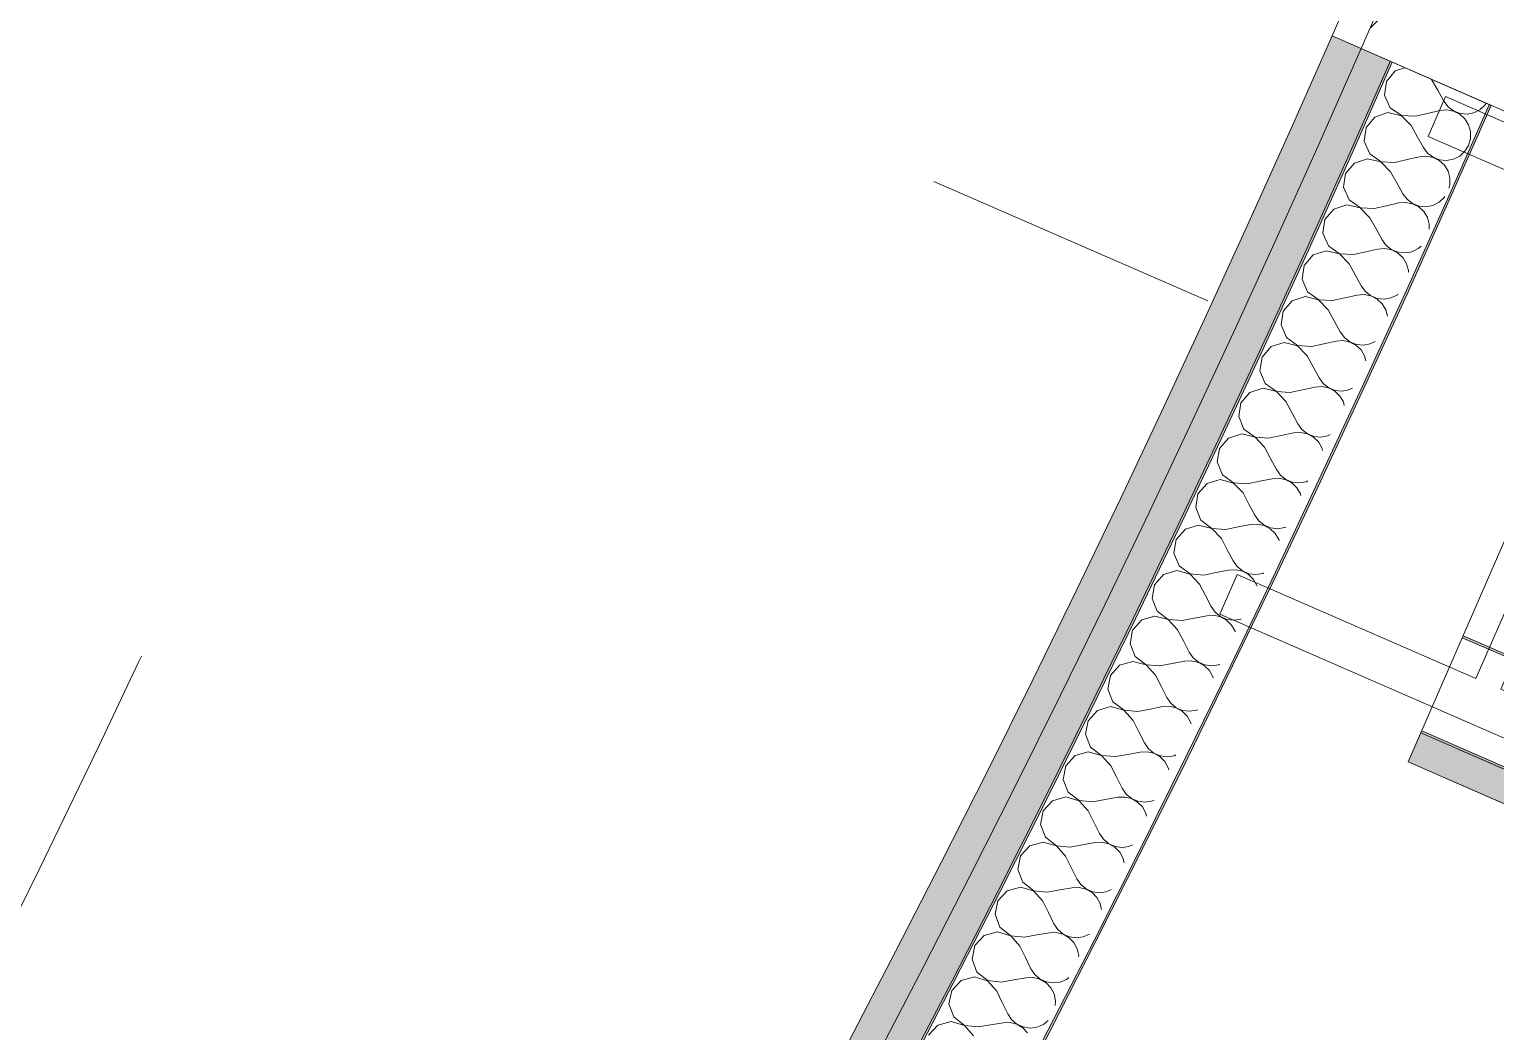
# Model space of a CAD drawing. Header units: millimetres. Extents: x -50172 to 68897, y -80883 to 956680.
# Drawn here: x -20711 to -20018, y -46841 to -46368 of the extents above; entities that cross this region are included whole.
import ezdxf
from ezdxf.enums import TextEntityAlignment as Align

# ---------------------------------------------------------------- set-up
doc = ezdxf.new("R2010")
doc.units = ezdxf.units.MM
doc.header["$MEASUREMENT"] = 0
doc.linetypes.add('Dashed', pattern=[564.444447, 282.222223, -282.222223])
doc.linetypes.add('Double Dashed', pattern=[1093.611073, 529.166651, -211.666656, 141.111112, -211.666656])
for name, color, linetype in [('A-25-M_Wall_Int', 7, 'Continuous'), ('COLUMN.IFC Import', 7, 'Continuous'), ('New_A-15-MG_Structural_Grid_Phase_2', 7, 'Continuous'), ('New_A-25-M_Wall_Int', 7, 'Continuous')]:
    doc.layers.add(name, color=color, linetype=linetype)
for name, color, linetype, lineweight in [('A-25-M_Wall_Int_Pen_No__1', 7, 'Continuous', 13), ('COLUMN.IFC Import_Pen_No__2', 8, 'Continuous', 15), ('New_A-25-M_Wall_Int_Pen_No__1', 7, 'Continuous', 13), ('New_A-25-M_Wall_Int_Pen_No__150', 7, 'Continuous', 0), ('New_A-35-M_FFE_Sanitary_Pen_No__1', 7, 'Continuous', 13)]:
    doc.layers.add(name, color=color, linetype=linetype, lineweight=lineweight)
for name, color, linetype, lineweight, true_color in [('A-25-M_Wall_Int_Pen_No__107', 7, 'Continuous', 15, 0xa6a6a6), ('A-25-M_Wall_Int_Pen_No__81', 7, 'Continuous', 20, 0x6a6a6a), ('New_A-15-MG_Structural_Grid_Phase_2_Pen_No__222', 7, 'Continuous', 13, 0x65af33), ('New_A-25-M_Wall_Int_Pen_No__107', 7, 'Continuous', 15, 0xa6a6a6), ('New_A-25-M_Wall_Int_Pen_No__81', 7, 'Continuous', 20, 0x6a6a6a)]:
    doc.layers.add(name, color=color, linetype=linetype, lineweight=lineweight, true_color=true_color)
doc.styles.add('GENERATED_STYLE_4', font='')
doc.styles.get('GENERATED_STYLE_4').set_extended_font_data('Swis721 BT')

# ---------------------------------------------------------------- blocks, each defined once
blk = doc.blocks.new('*X239')
at = {"layer": 'New_A-25-M_Wall_Int_Pen_No__150', "linetype": 'Continuous'}
for p, q in [((-20060.98, -46386.19), (-20065.42, -46387.7)), ((-20069.57, -46392.71), (-20070.46, -46399.16)), ((-20065.42, -46387.7), (-20069.57, -46392.71)), ((-20048.22, -46391.79), (-20045.37, -46396.84)), ((-20070.46, -46399.16), (-20067.84, -46405.11)), ((-20045.37, -46396.84), (-20042.46, -46402.03)), ((-20068.86, -46407.41), (-20075.03, -46409.48)), ((-20062.52, -46408.89), (-20068.86, -46407.41)), ((-20067.84, -46405.11), (-20062.48, -46408.8)), ((-20055.98, -46409.12), (-20050.18, -46407.76)), ((-20050.18, -46407.76), (-20044.38, -46406.41)), ((-20041.11, -46406.11), (-20044.38, -46406.41)), ((-20042.46, -46402.03), (-20040.47, -46404.65)), ((-20037.88, -46406.71), (-20041.11, -46406.11)), ((-20040.47, -46404.65), (-20037.84, -46406.62)), ((-20034.94, -46408.18), (-20037.88, -46406.71)), ((-20037.84, -46406.62), (-20034.77, -46407.8)), ((-20032.52, -46410.4), (-20034.94, -46408.18)), ((-20034.77, -46407.8), (-20031.5, -46408.08)), ((-20031.5, -46408.08), (-20028.27, -46407.46)), ((-20028.27, -46407.46), (-20025.33, -46405.98)), ((-20025.33, -46405.98), (-20022.9, -46403.74)), ((-20022.9, -46403.74), (-20022.49, -46403.07)), ((-20079.19, -46414.48), (-20080.1, -46420.92)), ((-20075.03, -46409.48), (-20079.19, -46414.48)), ((-20057.91, -46413.48), (-20062.52, -46408.89)), ((-20062.48, -46408.8), (-20055.98, -46409.12)), ((-20057.91, -46413.48), (-20055.01, -46418.68)), ((-20030.79, -46413.2), (-20032.52, -46410.4)), ((-20029.9, -46416.37), (-20030.79, -46413.2)), ((-20080.1, -46420.92), (-20077.5, -46426.88)), ((-20055.01, -46418.68), (-20052.1, -46423.89)), ((-20030.81, -46422.85), (-20029.91, -46419.67)), ((-20029.91, -46419.67), (-20029.9, -46416.37)), ((-20077.5, -46426.88), (-20072.15, -46430.59)), ((-20059.85, -46429.59), (-20054.04, -46428.25)), ((-20050.77, -46427.96), (-20054.04, -46428.25)), ((-20052.1, -46423.89), (-20050.12, -46426.51)), ((-20047.54, -46428.58), (-20050.77, -46427.96)), ((-20050.12, -46426.51), (-20047.5, -46428.49)), ((-20044.61, -46430.06), (-20047.54, -46428.58)), ((-20047.5, -46428.49), (-20044.44, -46429.67)), ((-20037.93, -46429.36), (-20034.99, -46427.89)), ((-20034.99, -46427.89), (-20032.55, -46425.66)), ((-20032.55, -46425.66), (-20030.81, -46422.85)), ((-20084.7, -46431.23), (-20088.88, -46436.22)), ((-20078.52, -46429.18), (-20084.7, -46431.23)), ((-20072.19, -46430.68), (-20078.52, -46429.18)), ((-20067.6, -46435.29), (-20072.19, -46430.68)), ((-20072.15, -46430.59), (-20065.65, -46430.93)), ((-20067.6, -46435.29), (-20064.71, -46440.5)), ((-20065.65, -46430.93), (-20059.85, -46429.59)), ((-20042.19, -46432.28), (-20044.61, -46430.06)), ((-20044.44, -46429.67), (-20041.17, -46429.97)), ((-20040.47, -46435.09), (-20042.19, -46432.28)), ((-20041.17, -46429.97), (-20037.93, -46429.36)), ((-20039.59, -46438.26), (-20040.47, -46435.09)), ((-20088.88, -46436.22), (-20089.81, -46442.65)), ((-20089.81, -46442.65), (-20087.23, -46448.63)), ((-20064.71, -46440.5), (-20061.82, -46445.71)), ((-20040.04, -46443.05), (-20039.61, -46441.56)), ((-20039.61, -46441.56), (-20039.59, -46438.26)), ((-20087.23, -46448.63), (-20081.89, -46452.35)), ((-20061.82, -46445.71), (-20059.85, -46448.34)), ((-20059.85, -46448.34), (-20057.23, -46450.33)), ((-20044.72, -46449.76), (-20042.27, -46447.54)), ((-20042.27, -46447.54), (-20041.96, -46447.04)), ((-20094.44, -46452.95), (-20098.63, -46457.92)), ((-20088.26, -46450.92), (-20094.44, -46452.95)), ((-20081.93, -46452.44), (-20088.26, -46450.92)), ((-20077.35, -46457.06), (-20081.93, -46452.44)), ((-20081.89, -46452.35), (-20075.39, -46452.71)), ((-20075.39, -46452.71), (-20069.58, -46451.39)), ((-20069.58, -46451.39), (-20063.77, -46450.07)), ((-20060.5, -46449.79), (-20063.77, -46450.07)), ((-20057.27, -46450.42), (-20060.5, -46449.79)), ((-20054.34, -46451.9), (-20057.27, -46450.42)), ((-20057.23, -46450.33), (-20054.17, -46451.52)), ((-20051.93, -46454.14), (-20054.34, -46451.9)), ((-20054.17, -46451.52), (-20050.9, -46451.83)), ((-20050.23, -46456.95), (-20051.93, -46454.14)), ((-20050.9, -46451.83), (-20047.67, -46451.23)), ((-20047.67, -46451.23), (-20044.72, -46449.76)), ((-20098.63, -46457.92), (-20099.59, -46464.36)), ((-20077.35, -46457.06), (-20074.48, -46462.28)), ((-20074.48, -46462.28), (-20071.61, -46467.5)), ((-20049.36, -46460.13), (-20050.23, -46456.95)), ((-20049.38, -46462.43), (-20049.36, -46460.13)), ((-20099.59, -46464.36), (-20097.02, -46470.34)), ((-20097.02, -46470.34), (-20091.7, -46474.08)), ((-20071.61, -46467.5), (-20069.64, -46470.14)), ((-20069.64, -46470.14), (-20067.04, -46472.13)), ((-20054.52, -46471.61), (-20053.24, -46470.46)), ((-20104.25, -46474.64), (-20108.46, -46479.6)), ((-20098.06, -46472.63), (-20104.25, -46474.64)), ((-20091.74, -46474.17), (-20098.06, -46472.63)), ((-20087.17, -46478.8), (-20091.74, -46474.17)), ((-20091.7, -46474.08), (-20085.2, -46474.46)), ((-20085.2, -46474.46), (-20079.39, -46473.16)), ((-20079.39, -46473.16), (-20073.57, -46471.86)), ((-20070.3, -46471.59), (-20073.57, -46471.86)), ((-20067.08, -46472.22), (-20070.3, -46471.59)), ((-20064.15, -46473.72), (-20067.08, -46472.22)), ((-20067.04, -46472.13), (-20063.98, -46473.34)), ((-20061.75, -46475.96), (-20064.15, -46473.72)), ((-20063.98, -46473.34), (-20060.71, -46473.66)), ((-20060.05, -46478.78), (-20061.75, -46475.96)), ((-20060.71, -46473.66), (-20057.47, -46473.07)), ((-20057.47, -46473.07), (-20054.52, -46471.61)), ((-20108.46, -46479.6), (-20109.43, -46486.03)), ((-20087.17, -46478.8), (-20084.32, -46484.03)), ((-20084.32, -46484.03), (-20081.46, -46489.26)), ((-20059.19, -46481.96), (-20060.05, -46478.78)), ((-20059.2, -46482.83), (-20059.19, -46481.96)), ((-20109.43, -46486.03), (-20106.89, -46492.02)), ((-20081.46, -46489.26), (-20079.51, -46491.9)), ((-20114.13, -46496.3), (-20118.35, -46501.24)), ((-20107.93, -46494.3), (-20114.13, -46496.3)), ((-20101.62, -46495.86), (-20107.93, -46494.3)), ((-20106.89, -46492.02), (-20101.58, -46495.77)), ((-20097.07, -46500.51), (-20101.62, -46495.86)), ((-20101.58, -46495.77), (-20095.08, -46496.17)), ((-20095.08, -46496.17), (-20089.26, -46494.89)), ((-20089.26, -46494.89), (-20083.44, -46493.61)), ((-20080.17, -46493.35), (-20083.44, -46493.61)), ((-20076.95, -46494), (-20080.17, -46493.35)), ((-20079.51, -46491.9), (-20076.91, -46493.91)), ((-20074.03, -46495.5), (-20076.95, -46494)), ((-20076.91, -46493.91), (-20073.85, -46495.12)), ((-20071.63, -46497.75), (-20074.03, -46495.5)), ((-20073.85, -46495.12), (-20070.58, -46495.45)), ((-20069.94, -46500.57), (-20071.63, -46497.75)), ((-20070.58, -46495.45), (-20067.35, -46494.87)), ((-20067.35, -46494.87), (-20064.39, -46493.42)), ((-20064.39, -46493.42), (-20064.24, -46493.29)), ((-20118.35, -46501.24), (-20119.35, -46507.67)), ((-20097.07, -46500.51), (-20094.23, -46505.75)), ((-20069.16, -46503.5), (-20069.94, -46500.57)), ((-20119.35, -46507.67), (-20116.82, -46513.66)), ((-20094.23, -46505.75), (-20091.39, -46510.99)), ((-20091.39, -46510.99), (-20089.44, -46513.64)), ((-20124.07, -46517.92), (-20128.31, -46522.85)), ((-20117.87, -46515.95), (-20124.07, -46517.92)), ((-20111.56, -46517.53), (-20117.87, -46515.95)), ((-20116.82, -46513.66), (-20111.52, -46517.44)), ((-20107.03, -46522.19), (-20111.56, -46517.53)), ((-20111.52, -46517.44), (-20105.03, -46517.86)), ((-20105.03, -46517.86), (-20099.21, -46516.6)), ((-20099.21, -46516.6), (-20093.38, -46515.33)), ((-20090.1, -46515.08), (-20093.38, -46515.33)), ((-20086.89, -46515.74), (-20090.1, -46515.08)), ((-20089.44, -46513.64), (-20086.85, -46515.65)), ((-20083.97, -46517.25), (-20086.89, -46515.74)), ((-20086.85, -46515.65), (-20083.8, -46516.88)), ((-20081.58, -46519.51), (-20083.97, -46517.25)), ((-20083.8, -46516.88), (-20080.53, -46517.22)), ((-20080.53, -46517.22), (-20077.29, -46516.64)), ((-20077.29, -46516.64), (-20074.94, -46515.51)), ((-20128.31, -46522.85), (-20129.33, -46529.28)), ((-20107.03, -46522.19), (-20104.2, -46527.44)), ((-20079.9, -46522.34), (-20081.58, -46519.51)), ((-20079.31, -46524.58), (-20079.9, -46522.34)), ((-20129.33, -46529.28), (-20126.82, -46535.28)), ((-20104.2, -46527.44), (-20101.38, -46532.69)), ((-20101.38, -46532.69), (-20099.44, -46535.34)), ((-20134.09, -46539.52), (-20138.35, -46544.43)), ((-20127.88, -46537.56), (-20134.09, -46539.52)), ((-20121.58, -46539.16), (-20127.88, -46537.56)), ((-20126.82, -46535.28), (-20121.54, -46539.07)), ((-20117.05, -46543.84), (-20121.58, -46539.16)), ((-20121.54, -46539.07), (-20115.04, -46539.51)), ((-20115.04, -46539.51), (-20109.22, -46538.27)), ((-20109.22, -46538.27), (-20103.39, -46537.02)), ((-20100.11, -46536.78), (-20103.39, -46537.02)), ((-20096.89, -46537.45), (-20100.11, -46536.78)), ((-20099.44, -46535.34), (-20096.85, -46537.36)), ((-20093.98, -46538.97), (-20096.89, -46537.45)), ((-20096.85, -46537.36), (-20093.81, -46538.6)), ((-20091.6, -46541.24), (-20093.98, -46538.97)), ((-20093.81, -46538.6), (-20090.54, -46538.95)), ((-20090.54, -46538.95), (-20087.3, -46538.39)), ((-20087.3, -46538.39), (-20085.56, -46537.55)), ((-20138.35, -46544.43), (-20139.38, -46550.85)), ((-20117.05, -46543.84), (-20114.25, -46549.1)), ((-20089.93, -46544.07), (-20091.6, -46541.24)), ((-20089.5, -46545.73), (-20089.93, -46544.07)), ((-20139.38, -46550.85), (-20136.89, -46556.87)), ((-20114.25, -46549.1), (-20111.45, -46554.35)), ((-20137.96, -46559.14), (-20144.17, -46561.08)), ((-20131.66, -46560.76), (-20137.96, -46559.14)), ((-20136.89, -46556.87), (-20131.62, -46560.67)), ((-20125.13, -46561.14), (-20119.3, -46559.91)), ((-20119.3, -46559.91), (-20113.47, -46558.68)), ((-20110.19, -46558.45), (-20113.47, -46558.68)), ((-20111.45, -46554.35), (-20109.52, -46557.01)), ((-20106.97, -46559.13), (-20110.19, -46558.45)), ((-20109.52, -46557.01), (-20106.93, -46559.04)), ((-20104.07, -46560.66), (-20106.97, -46559.13)), ((-20106.93, -46559.04), (-20103.89, -46560.29)), ((-20103.89, -46560.29), (-20100.62, -46560.65)), ((-20100.62, -46560.65), (-20097.38, -46560.1)), ((-20097.38, -46560.1), (-20096.13, -46559.5)), ((-20148.45, -46565.98), (-20149.5, -46572.4)), ((-20144.17, -46561.08), (-20148.45, -46565.98)), ((-20127.15, -46565.46), (-20131.66, -46560.76)), ((-20131.62, -46560.67), (-20125.13, -46561.14)), ((-20127.15, -46565.46), (-20124.36, -46570.72)), ((-20101.69, -46562.94), (-20104.07, -46560.66)), ((-20100.03, -46565.78), (-20101.69, -46562.94)), ((-20099.73, -46566.96), (-20100.03, -46565.78)), ((-20149.5, -46572.4), (-20147.03, -46578.42)), ((-20124.36, -46570.72), (-20121.58, -46575.99)), ((-20148.11, -46580.69), (-20154.33, -46582.61)), ((-20141.81, -46582.33), (-20148.11, -46580.69)), ((-20147.03, -46578.42), (-20141.77, -46582.24)), ((-20129.45, -46581.52), (-20123.61, -46580.31)), ((-20120.33, -46580.09), (-20123.61, -46580.31)), ((-20121.58, -46575.99), (-20119.65, -46578.65)), ((-20117.12, -46580.78), (-20120.33, -46580.09)), ((-20119.65, -46578.65), (-20117.08, -46580.69)), ((-20114.22, -46582.32), (-20117.12, -46580.78)), ((-20117.08, -46580.69), (-20114.04, -46581.94)), ((-20158.61, -46587.5), (-20159.69, -46593.91)), ((-20154.33, -46582.61), (-20158.61, -46587.5)), ((-20137.32, -46587.04), (-20141.81, -46582.33)), ((-20141.77, -46582.24), (-20135.28, -46582.73)), ((-20137.32, -46587.04), (-20134.55, -46592.31)), ((-20135.28, -46582.73), (-20129.45, -46581.52)), ((-20111.85, -46584.6), (-20114.22, -46582.32)), ((-20114.04, -46581.94), (-20110.78, -46582.31)), ((-20110.2, -46587.45), (-20111.85, -46584.6)), ((-20110.78, -46582.31), (-20107.53, -46581.78)), ((-20109.99, -46588.27), (-20110.2, -46587.45)), ((-20107.53, -46581.78), (-20106.66, -46581.36)), ((-20159.69, -46593.91), (-20157.24, -46599.94)), ((-20134.55, -46592.31), (-20131.78, -46597.59)), ((-20157.24, -46599.94), (-20151.99, -46603.78)), ((-20139.66, -46603.1), (-20133.83, -46601.91)), ((-20130.54, -46601.7), (-20133.83, -46601.91)), ((-20131.78, -46597.59), (-20129.86, -46600.26)), ((-20127.33, -46602.39), (-20130.54, -46601.7)), ((-20129.86, -46600.26), (-20127.29, -46602.31)), ((-20168.85, -46608.98), (-20169.95, -46615.39)), ((-20164.55, -46604.1), (-20168.85, -46608.98)), ((-20158.32, -46602.21), (-20164.55, -46604.1)), ((-20152.03, -46603.87), (-20158.32, -46602.21)), ((-20147.55, -46608.59), (-20152.03, -46603.87)), ((-20151.99, -46603.78), (-20145.5, -46604.28)), ((-20147.55, -46608.59), (-20144.8, -46613.87)), ((-20145.5, -46604.28), (-20139.66, -46603.1)), ((-20124.44, -46603.95), (-20127.33, -46602.39)), ((-20127.29, -46602.31), (-20124.26, -46603.57)), ((-20122.08, -46606.23), (-20124.44, -46603.95)), ((-20124.26, -46603.57), (-20121, -46603.95)), ((-20120.44, -46609.08), (-20122.08, -46606.23)), ((-20121, -46603.95), (-20117.75, -46603.42)), ((-20117.75, -46603.42), (-20117.15, -46603.14)), ((-20169.95, -46615.39), (-20167.52, -46621.43)), ((-20144.8, -46613.87), (-20142.05, -46619.16)), ((-20120.29, -46609.66), (-20120.44, -46609.08)), ((-20167.52, -46621.43), (-20162.28, -46625.29)), ((-20142.05, -46619.16), (-20140.14, -46621.84)), ((-20140.14, -46621.84), (-20137.58, -46623.89)), ((-20174.84, -46625.57), (-20179.15, -46630.43)), ((-20168.61, -46623.69), (-20174.84, -46625.57)), ((-20162.32, -46625.37), (-20168.61, -46623.69)), ((-20157.86, -46630.11), (-20162.32, -46625.37)), ((-20162.28, -46625.29), (-20155.79, -46625.81)), ((-20155.79, -46625.81), (-20149.95, -46624.64)), ((-20149.95, -46624.64), (-20144.11, -46623.47)), ((-20140.83, -46623.27), (-20144.11, -46623.47)), ((-20137.62, -46623.98), (-20140.83, -46623.27)), ((-20134.73, -46625.54), (-20137.62, -46623.98)), ((-20137.58, -46623.89), (-20134.55, -46625.16)), ((-20132.38, -46627.83), (-20134.73, -46625.54)), ((-20134.55, -46625.16), (-20131.28, -46625.55)), ((-20130.74, -46630.69), (-20132.38, -46627.83)), ((-20131.28, -46625.55), (-20128.04, -46625.03)), ((-20128.04, -46625.03), (-20127.6, -46624.83)), ((-20179.15, -46630.43), (-20180.27, -46636.84)), ((-20157.86, -46630.11), (-20155.12, -46635.4)), ((-20155.12, -46635.4), (-20152.38, -46640.69)), ((-20130.63, -46631.12), (-20130.74, -46630.69)), ((-20180.27, -46636.84), (-20177.86, -46642.88)), ((-20177.86, -46642.88), (-20172.63, -46646.76)), ((-20152.38, -46640.69), (-20150.49, -46643.38)), ((-20150.49, -46643.38), (-20147.93, -46645.44)), ((-20185.19, -46647), (-20189.53, -46651.85)), ((-20178.96, -46645.15), (-20185.19, -46647)), ((-20172.68, -46646.84), (-20178.96, -46645.15)), ((-20168.23, -46651.6), (-20172.68, -46646.84)), ((-20172.63, -46646.76), (-20166.15, -46647.3)), ((-20166.15, -46647.3), (-20160.3, -46646.15)), ((-20160.3, -46646.15), (-20154.46, -46645)), ((-20151.18, -46644.81), (-20154.46, -46645)), ((-20147.97, -46645.53), (-20151.18, -46644.81)), ((-20145.08, -46647.1), (-20147.97, -46645.53)), ((-20147.93, -46645.44), (-20144.9, -46646.72)), ((-20142.74, -46649.4), (-20145.08, -46647.1)), ((-20144.9, -46646.72), (-20141.64, -46647.12)), ((-20141.11, -46652.26), (-20142.74, -46649.4)), ((-20141.64, -46647.12), (-20138.39, -46646.61)), ((-20138.39, -46646.61), (-20138.01, -46646.44)), ((-20189.53, -46651.85), (-20190.67, -46658.26)), ((-20168.23, -46651.6), (-20165.51, -46656.89)), ((-20165.51, -46656.89), (-20162.79, -46662.2)), ((-20141.01, -46652.67), (-20141.11, -46652.26)), ((-20190.67, -46658.26), (-20188.27, -46664.31)), ((-20188.27, -46664.31), (-20183.06, -46668.2)), ((-20162.79, -46662.2), (-20160.9, -46664.89)), ((-20195.62, -46668.4), (-20199.97, -46673.24)), ((-20189.38, -46666.57), (-20195.62, -46668.4)), ((-20183.1, -46668.28), (-20189.38, -46666.57)), ((-20178.67, -46673.05), (-20183.1, -46668.28)), ((-20183.06, -46668.2), (-20176.58, -46668.76)), ((-20176.58, -46668.76), (-20170.73, -46667.63)), ((-20170.73, -46667.63), (-20164.88, -46666.49)), ((-20161.59, -46666.32), (-20164.88, -46666.49)), ((-20158.39, -46667.05), (-20161.59, -46666.32)), ((-20160.9, -46664.89), (-20158.35, -46666.96)), ((-20155.51, -46668.62), (-20158.39, -46667.05)), ((-20158.35, -46666.96), (-20155.33, -46668.25)), ((-20153.17, -46670.93), (-20155.51, -46668.62)), ((-20155.33, -46668.25), (-20152.07, -46668.66)), ((-20151.56, -46673.8), (-20153.17, -46670.93)), ((-20152.07, -46668.66), (-20148.82, -46668.16)), ((-20148.82, -46668.16), (-20148.38, -46667.96)), ((-20199.97, -46673.24), (-20201.13, -46679.64)), ((-20178.67, -46673.05), (-20175.96, -46678.36)), ((-20151.43, -46674.31), (-20151.56, -46673.8)), ((-20201.13, -46679.64), (-20198.75, -46685.7)), ((-20175.96, -46678.36), (-20173.26, -46683.67)), ((-20173.26, -46683.67), (-20171.38, -46686.36)), ((-20206.11, -46689.77), (-20210.48, -46694.59)), ((-20199.86, -46687.95), (-20206.11, -46689.77)), ((-20193.59, -46689.69), (-20199.86, -46687.95)), ((-20198.75, -46685.7), (-20193.55, -46689.6)), ((-20189.18, -46694.47), (-20193.59, -46689.69)), ((-20193.55, -46689.6), (-20187.07, -46690.19)), ((-20187.07, -46690.19), (-20181.22, -46689.07)), ((-20181.22, -46689.07), (-20175.36, -46687.96)), ((-20172.08, -46687.79), (-20175.36, -46687.96)), ((-20168.88, -46688.53), (-20172.08, -46687.79)), ((-20171.38, -46686.36), (-20168.84, -46688.44)), ((-20166, -46690.12), (-20168.88, -46688.53)), ((-20168.84, -46688.44), (-20165.82, -46689.74)), ((-20163.67, -46692.43), (-20166, -46690.12)), ((-20165.82, -46689.74), (-20162.56, -46690.17)), ((-20162.56, -46690.17), (-20159.31, -46689.68)), ((-20159.31, -46689.68), (-20158.71, -46689.4)), ((-20210.48, -46694.59), (-20211.66, -46700.99)), ((-20189.18, -46694.47), (-20186.49, -46699.78)), ((-20162.07, -46695.3), (-20163.67, -46692.43)), ((-20161.9, -46696.02), (-20162.07, -46695.3)), ((-20211.66, -46700.99), (-20209.3, -46707.05)), ((-20186.49, -46699.78), (-20183.8, -46705.1)), ((-20183.8, -46705.1), (-20181.93, -46707.81)), ((-20216.67, -46711.1), (-20221.05, -46715.91)), ((-20210.42, -46709.3), (-20216.67, -46711.1)), ((-20204.15, -46711.06), (-20210.42, -46709.3)), ((-20209.3, -46707.05), (-20204.11, -46710.98)), ((-20199.75, -46715.85), (-20204.15, -46711.06)), ((-20204.11, -46710.98), (-20197.63, -46711.58)), ((-20197.63, -46711.58), (-20191.78, -46710.49)), ((-20191.78, -46710.49), (-20185.92, -46709.39)), ((-20182.63, -46709.23), (-20185.92, -46709.39)), ((-20179.44, -46709.98), (-20182.63, -46709.23)), ((-20181.93, -46707.81), (-20179.39, -46709.89)), ((-20176.57, -46711.58), (-20179.44, -46709.98)), ((-20179.39, -46709.89), (-20176.38, -46711.2)), ((-20174.24, -46713.9), (-20176.57, -46711.58)), ((-20176.38, -46711.2), (-20173.12, -46711.64)), ((-20173.12, -46711.64), (-20169.87, -46711.16)), ((-20169.87, -46711.16), (-20169, -46710.76)), ((-20221.05, -46715.91), (-20222.25, -46722.3)), ((-20199.75, -46715.85), (-20197.08, -46721.18)), ((-20172.64, -46716.78), (-20174.24, -46713.9)), ((-20172.4, -46717.83), (-20172.64, -46716.78)), ((-20222.25, -46722.3), (-20219.92, -46728.37)), ((-20197.08, -46721.18), (-20194.41, -46726.51)), ((-20194.41, -46726.51), (-20192.55, -46729.22)), ((-20227.3, -46732.4), (-20231.69, -46737.19)), ((-20221.04, -46730.62), (-20227.3, -46732.4)), ((-20214.78, -46732.4), (-20221.04, -46730.62)), ((-20219.92, -46728.37), (-20214.74, -46732.31)), ((-20210.4, -46737.21), (-20214.78, -46732.4)), ((-20214.74, -46732.31), (-20208.26, -46732.94)), ((-20208.26, -46732.94), (-20202.4, -46731.86)), ((-20202.4, -46731.86), (-20196.54, -46730.78)), ((-20193.26, -46730.64), (-20196.54, -46730.78)), ((-20190.06, -46731.4), (-20193.26, -46730.64)), ((-20192.55, -46729.22), (-20190.02, -46731.31)), ((-20187.2, -46733), (-20190.06, -46731.4)), ((-20190.02, -46731.31), (-20187.01, -46732.63)), ((-20184.88, -46735.33), (-20187.2, -46733)), ((-20187.01, -46732.63), (-20183.75, -46733.07)), ((-20183.75, -46733.07), (-20180.5, -46732.61)), ((-20180.5, -46732.61), (-20179.25, -46732.05)), ((-20231.69, -46737.19), (-20232.92, -46743.58)), ((-20210.4, -46737.21), (-20207.74, -46742.54)), ((-20183.29, -46738.22), (-20184.88, -46735.33)), ((-20182.94, -46739.72), (-20183.29, -46738.22)), ((-20232.92, -46743.58), (-20230.6, -46749.66)), ((-20207.74, -46742.54), (-20205.09, -46747.88)), ((-20238, -46753.66), (-20242.41, -46758.44)), ((-20231.73, -46751.91), (-20238, -46753.66)), ((-20225.48, -46753.71), (-20231.73, -46751.91)), ((-20230.6, -46749.66), (-20225.43, -46753.62)), ((-20221.11, -46758.53), (-20225.48, -46753.71)), ((-20225.43, -46753.62), (-20218.96, -46754.27)), ((-20218.96, -46754.27), (-20213.1, -46753.21)), ((-20213.1, -46753.21), (-20207.23, -46752.15)), ((-20203.95, -46752.01), (-20207.23, -46752.15)), ((-20205.09, -46747.88), (-20203.23, -46750.59)), ((-20200.75, -46752.78), (-20203.95, -46752.01)), ((-20203.23, -46750.59), (-20200.71, -46752.69)), ((-20197.89, -46754.39), (-20200.75, -46752.78)), ((-20200.71, -46752.69), (-20197.71, -46754.02)), ((-20195.59, -46756.73), (-20197.89, -46754.39)), ((-20197.71, -46754.02), (-20194.45, -46754.48)), ((-20194.45, -46754.48), (-20191.19, -46754.02)), ((-20191.19, -46754.02), (-20189.46, -46753.25)), ((-20242.41, -46758.44), (-20243.65, -46764.83)), ((-20221.11, -46758.53), (-20218.47, -46763.87)), ((-20194.01, -46759.62), (-20195.59, -46756.73)), ((-20193.53, -46761.7), (-20194.01, -46759.62)), ((-20243.65, -46764.83), (-20241.35, -46770.92)), ((-20218.47, -46763.87), (-20215.83, -46769.21)), ((-20248.76, -46774.89), (-20253.18, -46779.66)), ((-20242.49, -46773.16), (-20248.76, -46774.89)), ((-20236.24, -46774.98), (-20242.49, -46773.16)), ((-20241.35, -46770.92), (-20236.2, -46774.89)), ((-20231.88, -46779.81), (-20236.24, -46774.98)), ((-20236.2, -46774.89), (-20229.72, -46775.56)), ((-20229.72, -46775.56), (-20223.86, -46774.52)), ((-20223.86, -46774.52), (-20217.99, -46773.48)), ((-20214.71, -46773.35), (-20217.99, -46773.48)), ((-20215.83, -46769.21), (-20213.99, -46771.93)), ((-20211.51, -46774.13), (-20214.71, -46773.35)), ((-20213.99, -46771.93), (-20211.47, -46774.04)), ((-20208.66, -46775.75), (-20211.51, -46774.13)), ((-20211.47, -46774.04), (-20208.47, -46775.38)), ((-20201.96, -46775.4), (-20199.64, -46774.38)), ((-20253.18, -46779.66), (-20254.44, -46786.04)), ((-20231.88, -46779.81), (-20229.26, -46785.16)), ((-20206.36, -46778.1), (-20208.66, -46775.75)), ((-20208.47, -46775.38), (-20205.22, -46775.85)), ((-20204.79, -46780.99), (-20206.36, -46778.1)), ((-20205.22, -46775.85), (-20201.96, -46775.4)), ((-20204.16, -46783.78), (-20204.79, -46780.99)), ((-20254.44, -46786.04), (-20252.17, -46792.14)), ((-20229.26, -46785.16), (-20226.65, -46790.51)), ((-20253.31, -46794.37), (-20259.59, -46796.09)), ((-20247.07, -46796.21), (-20253.31, -46794.37)), ((-20252.17, -46792.14), (-20247.03, -46796.13)), ((-20240.56, -46796.81), (-20234.69, -46795.79)), ((-20234.69, -46795.79), (-20228.82, -46794.77)), ((-20225.53, -46794.66), (-20228.82, -46794.77)), ((-20226.65, -46790.51), (-20224.81, -46793.24)), ((-20222.34, -46795.44), (-20225.53, -46794.66)), ((-20224.81, -46793.24), (-20222.3, -46795.36)), ((-20219.49, -46797.08), (-20222.34, -46795.44)), ((-20222.3, -46795.36), (-20219.3, -46796.71)), ((-20212.79, -46796.74), (-20209.78, -46795.43)), ((-20264.03, -46800.84), (-20265.31, -46807.22)), ((-20259.59, -46796.09), (-20264.03, -46800.84)), ((-20242.73, -46801.06), (-20247.07, -46796.21)), ((-20247.03, -46796.13), (-20240.56, -46796.81)), ((-20242.73, -46801.06), (-20240.13, -46806.42)), ((-20217.2, -46799.43), (-20219.49, -46797.08)), ((-20219.3, -46796.71), (-20216.05, -46797.18)), ((-20215.64, -46802.33), (-20217.2, -46799.43)), ((-20216.05, -46797.18), (-20212.79, -46796.74)), ((-20214.93, -46805.54), (-20215.64, -46802.33)), ((-20265.31, -46807.22), (-20263.05, -46813.32)), ((-20240.13, -46806.42), (-20237.53, -46811.78)), ((-20214.97, -46806.2), (-20214.93, -46805.54)), ((-20264.21, -46815.56), (-20270.49, -46817.25)), ((-20257.97, -46817.41), (-20264.21, -46815.56)), ((-20263.05, -46813.32), (-20257.93, -46817.33)), ((-20245.58, -46817.04), (-20239.71, -46816.03)), ((-20236.42, -46815.93), (-20239.71, -46816.03)), ((-20237.53, -46811.78), (-20235.7, -46814.51)), ((-20233.24, -46816.72), (-20236.42, -46815.93)), ((-20235.7, -46814.51), (-20233.19, -46816.64)), ((-20230.39, -46818.37), (-20233.24, -46816.72)), ((-20233.19, -46816.64), (-20230.2, -46818)), ((-20223.69, -46818.05), (-20220.66, -46816.75)), ((-20220.66, -46816.75), (-20219.65, -46815.92)), ((-20274.94, -46821.99), (-20276.24, -46828.36)), ((-20270.49, -46817.25), (-20274.94, -46821.99)), ((-20253.64, -46822.28), (-20257.97, -46817.41)), ((-20257.93, -46817.33), (-20251.46, -46818.04)), ((-20253.64, -46822.28), (-20251.06, -46827.64)), ((-20251.46, -46818.04), (-20245.58, -46817.04)), ((-20228.11, -46820.73), (-20230.39, -46818.37)), ((-20230.2, -46818), (-20226.95, -46818.48)), ((-20226.56, -46823.63), (-20228.11, -46820.73)), ((-20226.95, -46818.48), (-20223.69, -46818.05)), ((-20225.86, -46826.85), (-20226.56, -46823.63)), ((-20276.24, -46828.36), (-20274, -46834.47)), ((-20251.06, -46827.64), (-20248.47, -46833.01)), ((-20226, -46829.1), (-20225.86, -46826.85)), ((-20275.17, -46836.7), (-20281.45, -46838.38)), ((-20268.94, -46838.58), (-20275.17, -46836.7)), ((-20274, -46834.47), (-20268.89, -46838.5)), ((-20256.55, -46838.24), (-20250.67, -46837.25)), ((-20247.39, -46837.16), (-20250.67, -46837.25)), ((-20248.47, -46833.01), (-20246.65, -46835.75)), ((-20244.2, -46837.97), (-20247.39, -46837.16)), ((-20246.65, -46835.75), (-20244.16, -46837.88)), ((-20231.63, -46838.04), (-20229.45, -46836.27)), ((-20281.45, -46838.38), (-20285.92, -46843.11)), ((-20264.63, -46843.46), (-20268.94, -46838.58)), ((-20268.89, -46838.5), (-20262.42, -46839.22)), ((-20262.42, -46839.22), (-20256.55, -46838.24)), ((-20241.36, -46839.62), (-20244.2, -46837.97)), ((-20244.16, -46837.88), (-20241.17, -46839.25)), ((-20239.08, -46841.99), (-20241.36, -46839.62)), ((-20241.17, -46839.25), (-20237.92, -46839.75)), ((-20237.92, -46839.75), (-20234.66, -46839.33)), ((-20234.66, -46839.33), (-20231.63, -46838.04))]:
    blk.add_line(p, q, dxfattribs=at)
blk = doc.blocks.new('Wall_17_1', base_point=(-29918.46, -50217.22))
at = {"layer": 'New_A-25-M_Wall_Int_Pen_No__107', "linetype": 'Continuous'}
for points in [[(-20095.26, -46371.16, -0.413614), (-29918.46, -50217.22), (-29924.46, -50230.97, 0.413614), (-20081.52, -46377.18)], [(-20081.52, -46377.18, -0.413614), (-29924.46, -50230.97), (-29930.45, -50244.72, 0.413614), (-20067.79, -46383.21)]]:
    blk.add_hatch(color=256, dxfattribs=at).paths.add_polyline_path(points)
at = {"layer": 'New_A-25-M_Wall_Int_Pen_No__81', "linetype": 'Continuous', "lineweight": 0, "true_color": 0x353535}
for points in [[(-20067.79, -46383.21, -0.413614), (-29930.45, -50244.72), (-29930.85, -50245.64, 0.413614), (-20066.87, -46383.61)], [(-20021.08, -46403.69, -0.413614), (-29950.84, -50291.47), (-29951.24, -50292.39, 0.413614), (-20020.16, -46404.09)]]:
    blk.add_hatch(color=250, dxfattribs=at).paths.add_polyline_path(points)
at = {"layer": 'New_A-25-M_Wall_Int_Pen_No__1', "linetype": 'Continuous', "flags": 128}
blk.add_lwpolyline([(-20020.16, -46404.09), (-20095.26, -46371.16)], dxfattribs=at)
at = {"layer": 'New_A-25-M_Wall_Int_Pen_No__1', "linetype": 'Continuous'}
for radius in [7467.12, 7482.12, 7498.12, 7497.12, 7549.12, 7548.12]:
    blk.add_arc((-26933.84, -43372.52), radius, 246.440445, 336.323082, dxfattribs=at)
at = {"layer": 'New_A-25-M_Wall_Int', "color": 250, "lineweight": 50, "true_color": 0x2a2a2a}
blk.add_blockref('*X239', (0, 0), dxfattribs=at)
blk = doc.blocks.new('Wall_131_1', base_point=(-17631.91, -40721.56))
at = {"layer": 'New_A-25-M_Wall_Int_Pen_No__107', "linetype": 'Continuous'}
h = blk.add_hatch(dxfattribs=at)
h.set_pattern_fill('Plaster_0001', color=256, style=0, pattern_type=2)
h.set_pattern_definition([(246.44172, (0, 0), (-158.76914, 69.2269), [0, -100]), (246.44172, (59.4, -80.45), (-158.76914, 69.2269), [0, -100])])
h.paths.add_polyline_path([(-17631.91, -40721.56), (-20095.26, -46371.16), (-20081.51, -46377.16), (-17618.16, -40727.55)])
h = blk.add_hatch(dxfattribs=at)
h.set_pattern_fill('Concrete_Block_0001', color=256, style=0, pattern_type=2)
h.set_pattern_definition([(45, (0, 0), (-91.92388, 91.92388), []), (135, (0, 0), (91.92388, 91.92388), [])])
h.paths.add_polyline_path([(-17618.16, -40727.55), (-20081.51, -46377.16), (-19953.18, -46433.11), (-17489.83, -40783.51)])
at = {"layer": 'New_A-25-M_Wall_Int_Pen_No__1', "linetype": 'Continuous'}
blk.add_line((-17618.16, -40727.55), (-20081.51, -46377.16), dxfattribs=at)
at = {"layer": 'New_A-25-M_Wall_Int_Pen_No__1', "linetype": 'Continuous', "flags": 128}
for points in [[(-17631.91, -40721.56), (-20095.26, -46371.16)], [(-20095.26, -46371.16), (-19953.18, -46433.11)]]:
    blk.add_lwpolyline(points, dxfattribs=at)
blk = doc.blocks.new('Wall_218_1', base_point=(-20041.38, -46721.9))
at = {"layer": 'A-25-M_Wall_Int_Pen_No__107', "linetype": 'Continuous'}
blk.add_hatch(color=256, dxfattribs=at).paths.add_polyline_path([(-19757.5, -46829.33), (-20035.39, -46708.15), (-20041.38, -46721.9), (-19767.19, -46841.47)])
at = {"layer": 'A-25-M_Wall_Int_Pen_No__81', "linetype": 'Continuous', "lineweight": 0, "true_color": 0x353535}
blk.add_hatch(color=250, dxfattribs=at).paths.add_polyline_path([(-19756.86, -46828.52), (-20034.99, -46707.24), (-20035.39, -46708.15), (-19757.5, -46829.33)])
at = {"layer": 'A-25-M_Wall_Int_Pen_No__1', "linetype": 'Continuous'}
for p, q in [((-19757.5, -46829.33), (-20035.39, -46708.15)), ((-19756.86, -46828.52), (-20034.99, -46707.24))]:
    blk.add_line(p, q, dxfattribs=at)
at = {"layer": 'A-25-M_Wall_Int_Pen_No__1', "linetype": 'Continuous', "flags": 128}
blk.add_lwpolyline([(-20041.38, -46721.9), (-19767.19, -46841.47)], dxfattribs=at)
blk = doc.blocks.new('Wall_230_1', base_point=(-16752.72, -48155.93))
at = {"layer": 'New_A-25-M_Wall_Int_Pen_No__107', "linetype": 'Continuous'}
blk.add_hatch(color=256, dxfattribs=at).paths.add_polyline_path([(-19757.5, -46829.33), (-20053.34, -46700.33), (-20059.33, -46714.08), (-19767.19, -46841.47)])
at = {"layer": 'New_A-25-M_Wall_Int_Pen_No__81', "linetype": 'Continuous', "lineweight": 0, "true_color": 0x353535}
for points in [[(-20033.75, -46655.41), (-16727.14, -48097.26), (-16726.74, -48096.35), (-20033.35, -46654.5)], [(-19756.86, -46828.52), (-20052.94, -46699.41), (-20053.34, -46700.33), (-19757.5, -46829.33)]]:
    blk.add_hatch(color=250, dxfattribs=at).paths.add_polyline_path(points)
at = {"layer": 'New_A-25-M_Wall_Int_Pen_No__1', "linetype": 'Continuous'}
for p, q in [((-20033.75, -46655.41), (-16727.14, -48097.26)), ((-20033.35, -46654.5), (-16726.74, -48096.35)), ((-20053.34, -46700.33), (-19757.5, -46829.33)), ((-20052.94, -46699.41), (-16746.33, -48141.26))]:
    blk.add_line(p, q, dxfattribs=at)
at = {"layer": 'New_A-25-M_Wall_Int_Pen_No__1', "linetype": 'Continuous', "flags": 128}
for points in [[(-19939.42, -46439.08), (-20059.33, -46714.08)], [(-20059.33, -46714.08), (-19767.19, -46841.47)]]:
    blk.add_lwpolyline(points, dxfattribs=at)
blk = doc.blocks.new('Column 19')
at = {"layer": 'COLUMN.IFC Import_Pen_No__2', "linetype": 'Continuous'}
for p, q in [((-129.4, 133.35), (129.4, 133.35)), ((-129.4, 112.85), (-129.4, 133.35)), ((129.4, 133.35), (129.4, 112.85)), ((-6.4, 112.85), (-129.4, 112.85)), ((-6.4, -112.85), (-6.4, 112.85)), ((6.4, 112.85), (6.4, -112.85)), ((129.4, 112.85), (6.4, 112.85)), ((-129.4, -112.85), (-6.4, -112.85)), ((-129.4, -133.35), (-129.4, -112.85)), ((6.4, -112.85), (129.4, -112.85)), ((129.4, -112.85), (129.4, -133.35)), ((129.4, -133.35), (-129.4, -133.35))]:
    blk.add_line(p, q, dxfattribs=at)
blk = doc.blocks.new('Column 140')
at = {"layer": 'COLUMN.IFC Import_Pen_No__2', "linetype": 'Continuous'}
for p, q in [((-129.4, 133.35), (129.4, 133.35)), ((-129.4, 112.85), (-129.4, 133.35)), ((129.4, 133.35), (129.4, 112.85)), ((-6.4, 112.85), (-129.4, 112.85)), ((-6.4, -112.85), (-6.4, 112.85)), ((6.4, 112.85), (6.4, -112.85)), ((129.4, 112.85), (6.4, 112.85)), ((-129.4, -112.85), (-6.4, -112.85)), ((-129.4, -133.35), (-129.4, -112.85)), ((6.4, -112.85), (129.4, -112.85)), ((129.4, -112.85), (129.4, -133.35)), ((129.4, -133.35), (-129.4, -133.35))]:
    blk.add_line(p, q, dxfattribs=at)
blk = doc.blocks.new('Standard grid marker_38')
at = {"layer": 'New_A-15-MG_Structural_Grid_Phase_2_Pen_No__222', "linetype": 'Double Dashed'}
blk.add_line((16869.33, 0), (23548.49, 0), dxfattribs=at)
at = {"layer": 'New_A-15-MG_Structural_Grid_Phase_2_Pen_No__222', "style": 'GENERATED_STYLE_4'}
for tag, p in [('AC_MarkerText_1_0', (-500, 43.39)), ('AC_MarkerText_1_1', (24048.49, 43.39))]:
    blk.add_attdef(tag, text='', height=350, rotation=180, dxfattribs=at).set_placement(p, align=Align.MIDDLE_CENTER)

msp = doc.modelspace()

# ---------------------------------------------------------------- linework, layer by layer
at = {"layer": 'New_A-35-M_FFE_Sanitary_Pen_No__1', "linetype": 'Dashed'}
msp.add_arc((-26783.55, -43782.02), 6769.91, 246.440412, 336.440412, dxfattribs=at)

# ---------------------------------------------------------------- block references
at = {"layer": 'A-25-M_Wall_Int', "color": 250, "lineweight": 50, "true_color": 0x2a2a2a}
msp.add_blockref('Wall_218_1', (-20041.38, -46721.9), dxfattribs=at)
at = {"layer": 'COLUMN.IFC Import', "linetype": 'Continuous', "zscale": 1000, "rotation": 336.4404115839877}
for name in ['Column 19', 'Column 140']:
    msp.add_blockref(name, (-19976.32, -46573.77), dxfattribs=at)
at = {"layer": 'New_A-15-MG_Structural_Grid_Phase_2', "color": 8, "linetype": 'Continuous', "lineweight": 15, "zscale": 1000, "rotation": 156.4404115839929}
msp.add_blockref('Standard grid marker_38', (-1.88, -55283.59), dxfattribs=at)
at = {"layer": 'New_A-25-M_Wall_Int', "color": 250, "lineweight": 50, "true_color": 0x2a2a2a}
for name, p in [('Wall_131_1', (-17631.91, -40721.56)), ('Wall_17_1', (-29918.46, -50217.22)), ('Wall_230_1', (-16752.72, -48155.93))]:
    msp.add_blockref(name, p, dxfattribs=at)

doc.saveas('drawing.dxf')
